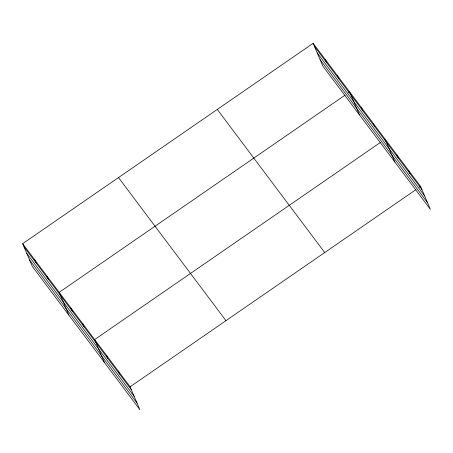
<?xml version="1.0" encoding="UTF-8"?>
<svg xmlns="http://www.w3.org/2000/svg" width="453" height="453" viewBox="0 0 453 453"><rect width="100%" height="100%" fill="white"/><g stroke="black" fill="none" stroke-linecap="round" stroke-linejoin="round"><path stroke-width="0.68" d="M22.65 243.691L130.102 386.794L139.864 409.682L32.412 266.579L22.65 243.691L313.136 43.318L420.588 186.421L430.35 209.309L322.898 66.206L313.136 43.318M345.022 95.181L59.184 292.349L68.947 315.231M348.51 92.774L349.671 91.976L359.433 114.858M380.48 142.406L94.643 339.569L104.405 362.457M130.102 386.794L415.939 189.626M419.427 187.225L420.588 186.421M314.45 46.393L421.902 189.496M317.236 52.927L424.688 196.03M320.112 59.666L427.558 202.768M217.276 109.439L324.727 252.548M118.51 177.57L225.962 320.673M23.958 246.766L131.41 389.869M26.75 253.301L134.201 396.409M29.621 260.039L137.072 403.142M408.77 170.679L410.078 173.754M396.947 154.937L398.261 158.012M385.129 139.196L394.891 162.083M373.312 123.459L374.62 126.529M361.488 107.718L362.802 110.787M337.496 75.753L338.804 78.828M325.316 59.536L326.624 62.61M118.278 371.052L119.592 374.127M106.461 355.311L107.769 358.385M82.82 323.833L84.133 326.902M71.002 308.091L72.31 311.16M47.004 276.126L48.318 279.201M34.83 259.909L36.138 262.983"/></g></svg>
